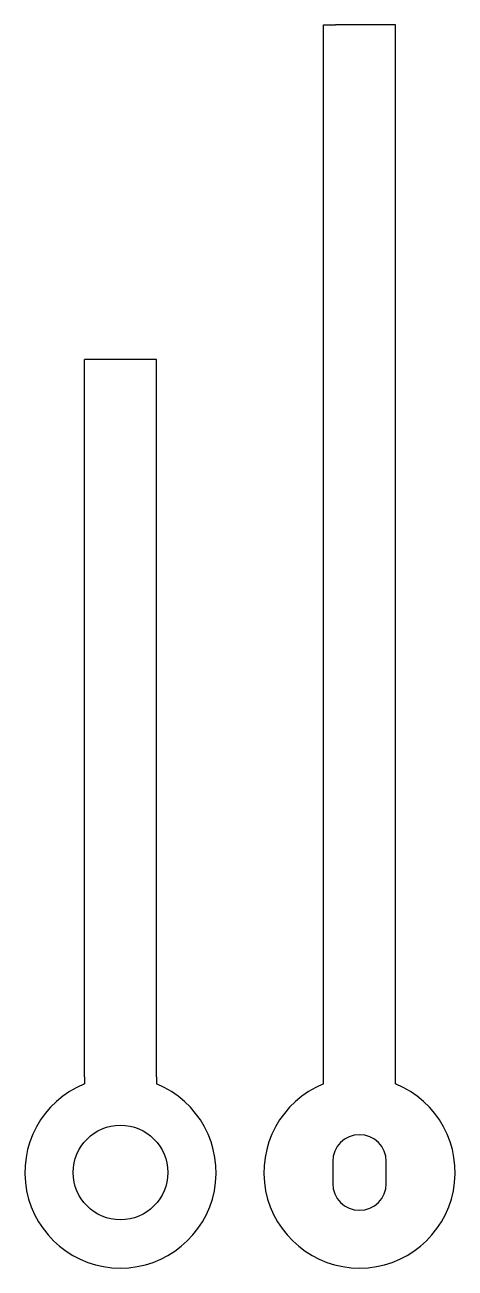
# Model space of a CAD drawing. Header units: inches. Extents: x -0.2 to 0.7, y -0.2 to 2.4.
import ezdxf

# ---------------------------------------------------------------- set-up
doc = ezdxf.new("R2010")
doc.units = ezdxf.units.IN
doc.header["$MEASUREMENT"] = 0

msp = doc.modelspace()

# ---------------------------------------------------------------- linework, layer by layer
for p, q in [((0.425, 0.1854), (0.425, 2.4)), ((0.425, 2.4), (0.45, 2.4)), ((0.55, 2.4), (0.45, 2.4)), ((0.575, 2.4), (0.55, 2.4)), ((0.575, 0.1854), (0.575, 2.4)), ((0.075, 1.7), (-0.075, 1.7)), ((-0.075, 0.2), (-0.075, 1.7)), ((0.075, 0.2), (0.075, 1.7)), ((-0.075, 0.2), (-0.075, 0.1854)), ((0.075, 0.2), (0.075, 0.1854)), ((0.444, 0.023), (0.444, -0.023)), ((0.556, -0.023), (0.556, 0.023))]:
    msp.add_line(p, q)
msp.add_circle((0, 0), 0.099)
for centre, radius, start, end in [((0, 0), 0.2, 112.0243, 67.9757), ((0.5, 0), 0.2, 112.0243, 67.9757), ((0.5, 0.023), 0.056, 0, 180), ((0.5, -0.023), 0.056, 180, 0)]:
    msp.add_arc(centre, radius, start, end)

doc.saveas('drawing.dxf')
